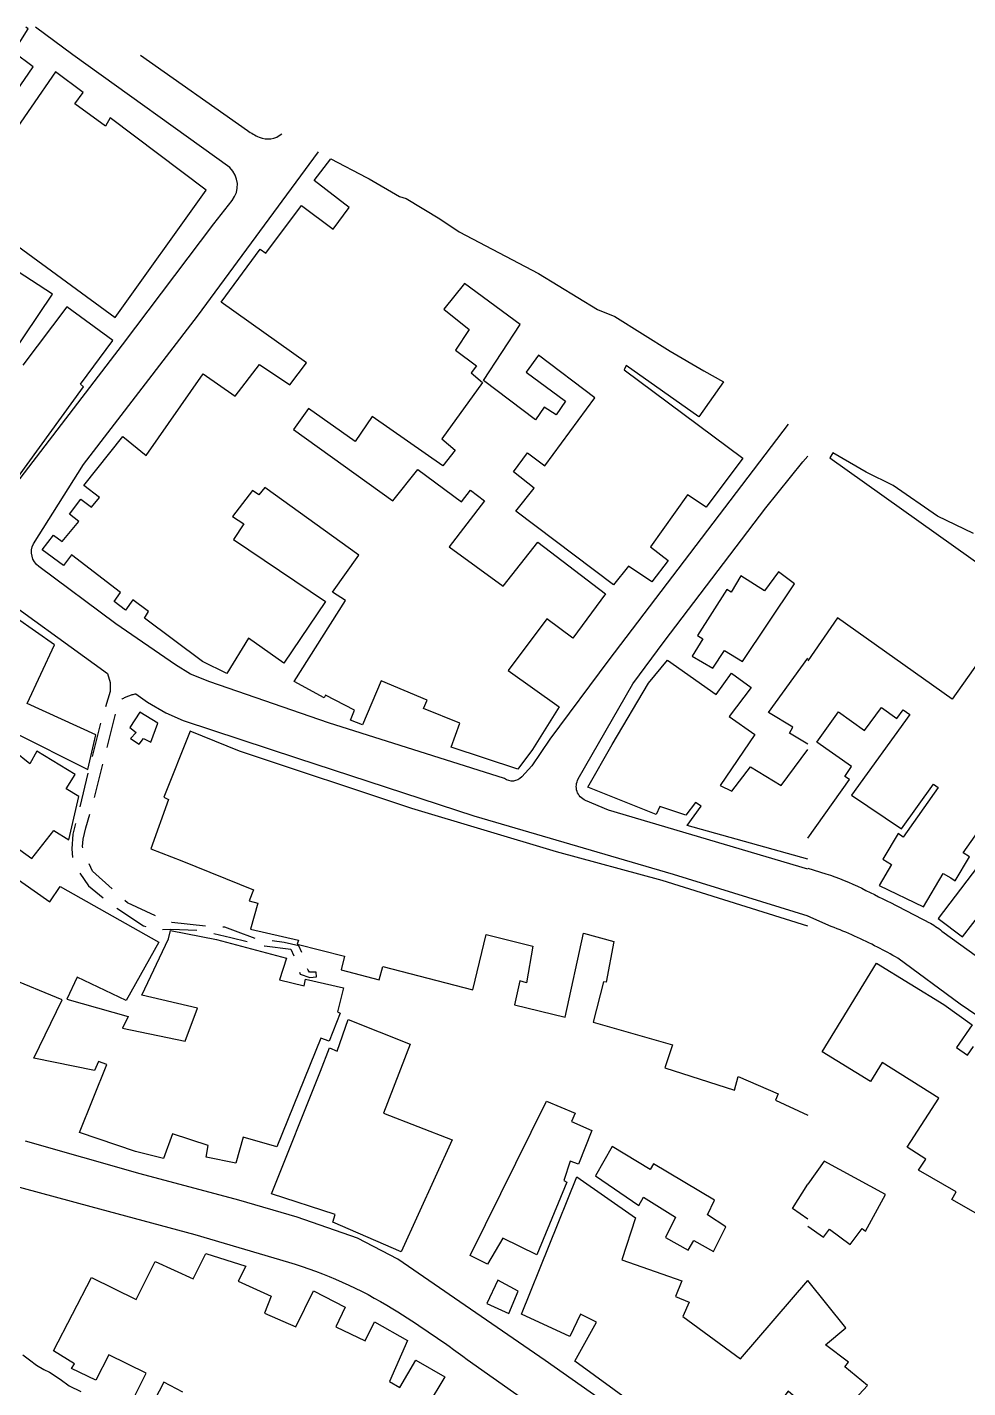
# Model space of a CAD drawing. Header units: metres. Extents: x 320405 to 332543, y 7395686 to 7410003.
# Drawn here: x 320886.7 to 321023.2, y 7409802.5 to 7410000 of the extents above; entities that cross this region are included whole.
import ezdxf

# ---------------------------------------------------------------- set-up
doc = ezdxf.new("R2010")
doc.units = ezdxf.units.M
doc.header["$LTSCALE"] = 10
doc.header["$MEASUREMENT"] = 0
doc.linetypes.add('DASHED', pattern=[0.75, 0.5, -0.25])
for name, color, linetype in [('Edificações', 30, 'Continuous'), ('Hidrografia', 140, 'Continuous'), ('Vias Primárias', 230, 'Continuous'), ('Vias Secundárias', 230, 'DASHED')]:
    doc.layers.add(name, color=color, linetype=linetype)

msp = doc.modelspace()

# ---------------------------------------------------------------- linework, layer by layer
at = {"layer": 'Edificações'}
for points in [[(320875.39, 7409976.61), (320887.53, 7409994.24), (320884.68, 7409996.38), (320886.81, 7409999.75), (320886.48, 7410000)], [(320885.3, 7409968.22), (320899.46, 7409957.85), (320912.67, 7409976.37), (320898.74, 7409986.84), (320898.02, 7409985.65), (320893.61, 7409988.87), (320894.81, 7409990.54), (320890.76, 7409993.51), (320883.73, 7409983.27)], [(320884.19, 7409952.13), (320890.34, 7409961.24), (320883.3, 7409965.85)], [(320882.04, 7409930.18), (320894.87, 7409947.82), (320894.43, 7409948.2), (320899.1, 7409954.51), (320892.43, 7409959.4), (320886.04, 7409950.95)], [(321024.05, 7409926.52), (321018.79, 7409929.04), (321012.35, 7409933.48), (321008.43, 7409935.42), (321003.59, 7409938.24), (321003.16, 7409937.51), (321031.54, 7409917.31)], [(320884.69, 7409897.7), (320895.5, 7409892.25), (320896.64, 7409897.3), (320886.65, 7409901.83), (320890.66, 7409910.37), (320882.32, 7409916.15)], [(321025.63, 7409909.1), (321020.95, 7409902.49), (321004.31, 7409914.26), (321000, 7409908.04)], [(321000, 7409879.24), (320982.48, 7409884.16), (320984.49, 7409886.95), (320983.66, 7409887.5), (320982.29, 7409885.65), (320978.5, 7409886.88), (320977.95, 7409885.72), (320968.05, 7409889.7), (320971.58, 7409895.89), (320976.87, 7409904.82), (320979.63, 7409908.14), (320986.69, 7409903.16), (320988.9, 7409906.25), (320991.77, 7409904.15), (320988.57, 7409899.97), (320992.29, 7409897.34), (320987.25, 7409889.94), (320988.97, 7409889.11), (320991.67, 7409892.63), (320996.09, 7409889.94), (321000, 7409895.19)], [(321000, 7409895.96), (320997.34, 7409897.56), (320997.82, 7409898.39), (320994.28, 7409900.55), (321000, 7409908.41)], [(321000, 7409882.3), (321006.04, 7409890.8), (321005.35, 7409891.27), (321006.33, 7409892.72), (321001.31, 7409896.24), (321004.42, 7409900.62), (321008.21, 7409897.92), (321010.68, 7409901.28), (321012.89, 7409899.65), (321013.8, 7409900.95), (321014.78, 7409900.26), (321006.31, 7409888.56), (321013.59, 7409883.65), (321018.2, 7409890.15), (321018.9, 7409889.65), (321013.84, 7409882.45), (321013.11, 7409882.97), (321010.87, 7409879.26), (321012.15, 7409878.48), (321010.32, 7409875.44), (321016.75, 7409872.33), (321019.64, 7409877.17), (321020.73, 7409876.52), (321021.39, 7409876.13), (321023.45, 7409879.6), (321022.53, 7409880.15), (321026.25, 7409885.43)], [(321000, 7409869.52), (320978.82, 7409876.15), (320963.51, 7409880.32), (320942.51, 7409886.62), (320917.48, 7409894.94), (320910.31, 7409897.83), (320906.51, 7409888.23), (320907.17, 7409887.92), (320904.62, 7409880.73), (320909.14, 7409879), (320919.51, 7409874.81), (320918.91, 7409873.22), (320920.17, 7409872.88), (320919.11, 7409869.1), (320926.05, 7409867.51), (320925.85, 7409866.91), (320932.71, 7409865.18), (320932.24, 7409863.18), (320937.77, 7409861.72), (320938.3, 7409863.65), (320951.37, 7409860.31), (320953.3, 7409868.3), (320960.09, 7409866.63), (320959.16, 7409861.31), (320958.16, 7409861.57), (320957.43, 7409858.11), (320964.76, 7409856.31), (320967.43, 7409868.5), (320971.83, 7409867.3), (320970.7, 7409861.38), (320970.3, 7409861.45), (320968.83, 7409855.58), (320980.35, 7409852.32), (320979.24, 7409848.98), (320989.36, 7409845.72), (320989.89, 7409847.71), (320995.68, 7409845.18), (320995.29, 7409844.25), (321000, 7409842.12)], [(320877.37, 7409886.49), (320887.36, 7409879.37), (320890.55, 7409883.39), (320892.72, 7409882.05), (320894.16, 7409888.34), (320892.31, 7409889.47), (320893.65, 7409891.53), (320888.09, 7409894.93), (320887.06, 7409893.07), (320884.79, 7409894.93)], [(321028.79, 7409883.63), (321018.92, 7409870.63), (321022.44, 7409867.96), (321025.41, 7409871.86)], [(320877.72, 7409881.61), (320889.96, 7409873.05), (320891.46, 7409875.3), (320905.76, 7409867.21), (320901.06, 7409858.75), (320893.92, 7409862.14), (320892.41, 7409858.94), (320901.34, 7409856.41), (320900.5, 7409854.71), (320909.61, 7409852.84), (320911.41, 7409857.61), (320903.33, 7409859.51), (320907.18, 7409867.68), (320907.46, 7409868.9), (320914.14, 7409867.59), (320924.33, 7409864.86), (320923.29, 7409861.73), (320926.89, 7409860.88), (320927.08, 7409861.83), (320932.58, 7409860.59), (320931.73, 7409857.09), (320932.11, 7409856.89), (320930.5, 7409852.82), (320929.28, 7409853.29), (320922.89, 7409837.51), (320918, 7409838.92), (320916.96, 7409835.14), (320912.64, 7409835.99), (320912.92, 7409837.68), (320907.75, 7409839.37), (320906.44, 7409835.8), (320902.39, 7409836.83), (320894.29, 7409839.56), (320898.24, 7409849.44), (320897.02, 7409849.91), (320896.46, 7409848.6), (320887.62, 7409850.38), (320891.76, 7409858.85), (320883.75, 7409862.14)], [(321025.39, 7409827.3), (321020.88, 7409829.84), (321021.52, 7409830.99), (321016.06, 7409834.11), (321017.09, 7409835.72), (321014.41, 7409837.44), (321018.99, 7409844.58), (321010.77, 7409849.76), (321009.07, 7409847), (321002.07, 7409851.3), (321009.97, 7409864.15), (321019.71, 7409858.17), (321023.82, 7409855.2), (321021.55, 7409851.93), (321023.17, 7409850.8), (321024.04, 7409852.06)], [(320999.98, 7409825.99), (321002.25, 7409824.38), (321003.11, 7409825.54), (321006.14, 7409823.31), (321007.86, 7409825.64), (321008.37, 7409825.27), (321011.26, 7409830.56), (321002.37, 7409835.44), (320999.98, 7409832.08)], [(321000, 7409799.59), (320997.15, 7409802.03), (320990.92, 7409793.91), (320983.7, 7409800.05), (320980.44, 7409795.99), (320966.17, 7409806.37), (320969.33, 7409812.05), (320966.99, 7409813.23), (320965.45, 7409809.98), (320958.41, 7409813.23), (320966.44, 7409833.17), (320974.97, 7409827.2), (320972.97, 7409821.12), (320981.68, 7409818.04), (320980.77, 7409815.78), (320982.76, 7409814.96), (320981.86, 7409812.87), (320990.2, 7409806.71), (321000, 7409818.12)], [(321000, 7409826.98), (320997.77, 7409828.54), (321000, 7409832.06)], [(320901.95, 7409800.69), (320903.93, 7409804.65), (320898.51, 7409807.31), (320896.62, 7409803.62), (320893.1, 7409805.33), (320893.53, 7409806.02), (320890.51, 7409807.91), (320896, 7409818.52), (320902.49, 7409815.35), (320905.24, 7409820.86), (320910.78, 7409818.34), (320912.62, 7409822.02), (320918.41, 7409820.18), (320917.31, 7409817.98), (320922.09, 7409815.81), (320921.14, 7409813.38), (320925.65, 7409811.38), (320928.25, 7409816.59), (320932.83, 7409814.24), (320931.47, 7409811.36), (320935.72, 7409809.35), (320937.08, 7409812.12), (320941.86, 7409809.4), (320939.27, 7409803.43), (320940.75, 7409802.56), (320943.1, 7409806.56), (320947.28, 7409804.12), (320944.75, 7409799.86)], [(321000, 7409799.59), (321003.01, 7409796.82), (321008.66, 7409802.84), (321005.34, 7409805.57), (321005.9, 7409806.25), (321002.55, 7409808.74), (321005.5, 7409811.24), (321000, 7409818.12)], [(320909.27, 7409801.9), (320906.51, 7409803.36), (320904.45, 7409799.32)]]:
    msp.add_lwpolyline(points, dxfattribs=at)
for points in [[(320987.75, 7409948.55), (320984.15, 7409943.45), (320973.6, 7409950.89), (320973.31, 7409950.25), (320990.53, 7409937.43), (320985.22, 7409930.34), (320982.53, 7409932.11), (320977.14, 7409924.6), (320979.69, 7409922.61), (320977.35, 7409919.5), (320973.95, 7409921.76), (320971.76, 7409919.07), (320957.58, 7409929.76), (320960.24, 7409933.11), (320957.25, 7409935.46), (320959.31, 7409938.23), (320961.8, 7409936.33), (320969.06, 7409946.21), (320960.88, 7409952.41), (320959.1, 7409949.92), (320964.79, 7409945.73), (320963.44, 7409943.74), (320961.73, 7409944.87), (320960.45, 7409943.02), (320952.91, 7409948.71), (320958.24, 7409956.83), (320950.13, 7409962.8), (320947.14, 7409959.1), (320950.84, 7409956.12), (320948.85, 7409953.13), (320951.91, 7409950.84), (320951.13, 7409949.85), (320952.77, 7409948.43), (320946.86, 7409940.25), (320948.77, 7409938.6), (320947, 7409936.33), (320936.75, 7409943.51), (320934.26, 7409939.88), (320927.49, 7409944.65), (320925.35, 7409941.59), (320939.73, 7409931.27), (320943.36, 7409935.82), (320949.69, 7409931.13), (320951.04, 7409932.83), (320953.04, 7409931.27), (320947.92, 7409924.57), (320955.76, 7409918.88), (320960.81, 7409925.28), (320970.62, 7409917.74), (320965.86, 7409911.33), (320962.09, 7409914.11), (320956.47, 7409906.64), (320963.87, 7409901.36), (320960.03, 7409895.17), (320957.89, 7409892.33), (320948.21, 7409895.53), (320949.49, 7409899.01), (320944.22, 7409901.14), (320944.72, 7409902.35), (320938.03, 7409905.13), (320935.33, 7409898.74), (320933.61, 7409899.45), (320934.18, 7409900.87), (320929.98, 7409903.07), (320929.77, 7409902.65), (320925.43, 7409905.06), (320932.89, 7409916.81), (320930.97, 7409918.01), (320934.82, 7409923.36), (320921.15, 7409933.18), (320920.3, 7409932.12), (320919.38, 7409932.76), (320916.46, 7409928.99), (320918.1, 7409927.92), (320916.6, 7409925.65), (320929.98, 7409916.67), (320923.92, 7409907.7), (320918.8, 7409911.33), (320915.67, 7409906.21), (320912.11, 7409907.92), (320903.71, 7409914.25), (320904.27, 7409915.18), (320901.99, 7409916.88), (320900.93, 7409915.39), (320899.29, 7409916.67), (320900.22, 7409917.95), (320893.1, 7409923.43), (320891.96, 7409921.87), (320888.83, 7409924.14), (320890.47, 7409926.28), (320891.75, 7409925.36), (320894.17, 7409928.28), (320892.82, 7409929.34), (320894.45, 7409931.48), (320896.02, 7409930.34), (320897.15, 7409931.76), (320894.88, 7409933.47), (320900.57, 7409940.6), (320903.92, 7409937.82), (320912.24, 7409949.69), (320916.88, 7409946.44), (320920.37, 7409951.06), (320924.78, 7409948.08), (320927.2, 7409951.27), (320914.82, 7409960.1), (320920.51, 7409967.79), (320921.29, 7409967.22), (320926.49, 7409974.12), (320931.11, 7409970.71), (320933.39, 7409973.83), (320928.34, 7409977.76), (320930.76, 7409980.88), (320935.91, 7409978.19), (320936.31, 7409977.99), (320940.7, 7409975.44), (320941.67, 7409975.12), (320946.57, 7409972.17), (320949.39, 7409970.28), (320960.87, 7409964.27), (320969.46, 7409959.05), (320971.97, 7409958.01), (320980.02, 7409953), (320984.87, 7409950.13)], [(320990.27, 7409920.39), (320988.87, 7409918.01), (320988.22, 7409918.4), (320983.97, 7409911.72), (320984.74, 7409911.23), (320983.2, 7409908.71), (320986.21, 7409906.95), (320987.89, 7409909.54), (320990.48, 7409907.93), (320998.05, 7409919.2), (320995.74, 7409920.95), (320993.71, 7409918.22)], [(320903.03, 7409900.58), (320901.55, 7409898.36), (320902.5, 7409897.62), (320901.65, 7409896.78), (320902.92, 7409895.93), (320903.55, 7409896.78), (320904.61, 7409896.25), (320905.66, 7409898.99)], [(320948.34, 7409838.53), (320940.95, 7409822.25), (320931.03, 7409826.56), (320931.38, 7409827.68), (320922.12, 7409830.67), (320929.23, 7409848.46), (320930.55, 7409851.85), (320931.67, 7409851.38), (320933.26, 7409855.96), (320942.25, 7409852.41), (320938.41, 7409842.38)], [(320968.62, 7409839.87), (320966.69, 7409834.98), (320965.5, 7409835.42), (320964.55, 7409832.63), (320965.02, 7409832.35), (320960.65, 7409821.85), (320955.73, 7409824.26), (320953.5, 7409820.45), (320950.99, 7409821.75), (320962.05, 7409844.15), (320966.23, 7409842.39), (320965.68, 7409841.18)], [(320971.59, 7409837.55), (320969.16, 7409833.3), (320975.47, 7409829.01), (320976.11, 7409830.2), (320980.78, 7409827.27), (320979.32, 7409824.34), (320982.61, 7409822.52), (320983.43, 7409823.89), (320986.27, 7409822.33), (320988.1, 7409825.9), (320985.44, 7409827.64), (320986.45, 7409829.74), (320977.58, 7409835.04), (320977.12, 7409834.22)], [(320954.99, 7409818.13), (320953.41, 7409814.78), (320956.57, 7409813.3), (320957.96, 7409816.55)]]:
    msp.add_lwpolyline(points, close=True, dxfattribs=at)
at = {"layer": 'Hidrografia'}
msp.add_lwpolyline([(320886.03, 7409807.33), (320887.03, 7409806.61), (320888.02, 7409805.79), (320889.11, 7409805.16), (320889.93, 7409804.79), (320891.48, 7409803.78), (320892.75, 7409802.79), (320894.47, 7409801.97)], dxfattribs=at)
at = {"layer": 'Vias Primárias'}
for points in [[(320820.33, 7410000), (320810.35, 7409986.15, 0.297243), (320810.09, 7409980.58), (320847.71, 7409952.68), (320878.39, 7409929.87, 0.340144), (320882.11, 7409929.93), (320900.49, 7409953.92), (320913.75, 7409971.48), (320916.42, 7409974.85, 0.390072), (320916.08, 7409979.62), (320893.29, 7409996.01), (320887.9, 7410000)], [(320903.1, 7409995.95), (320918.65, 7409985.01, 0.049669), (320920.35, 7409984.05, 0.287286), (320923.63, 7409984.53, 5.937414)], [(320997.15, 7409942.37), (320971.12, 7409908.2), (320962.55, 7409896.66), (320959.93, 7409892.79), (320958.45, 7409891.19, -0.382998), (320955.95, 7409890.96), (320930.43, 7409899.05), (320913.2, 7409904.98), (320910.36, 7409906.12), (320908.19, 7409907.48), (320899.53, 7409913.41), (320888.37, 7409921.72, -0.361562), (320887.57, 7409925.02), (320894.86, 7409936.54), (320911.38, 7409958.07), (320928.98, 7409981.92)], [(321000, 7409877.82), (320971.04, 7409886.36), (320967.71, 7409887.76, -0.452874), (320966.67, 7409890.89), (320974.58, 7409904.7), (320979.15, 7409910.84), (320993.88, 7409930.25), (320999.24, 7409936.94), (321000, 7409937.72)], [(320740.42, 7409900.37), (320748.77, 7409897.42), (320763.4, 7409893.12), (320776.31, 7409888.71), (320789.03, 7409883.96), (320797.42, 7409880.09), (320807.96, 7409874.61), (320820.58, 7409867.06), (320832.2, 7409859.21), (320850.3, 7409847.57), (320856.75, 7409843.48), (320864.07, 7409839.72), (320874.07, 7409835.53), (320883.24, 7409832.28), (320895.93, 7409828.84), (320911, 7409824.76), (320924.58, 7409820.76, -0.067227), (320939.76, 7409813.98, -0.021397), (320950.54, 7409806.65), (320967.75, 7409794.5)], [(321000, 7409877.97), (321002.59, 7409877.13, -0.035804), (321007.81, 7409875.02, -0.006592), (321017.53, 7409870.08, -0.048415), (321019.45, 7409868.82), (321025.82, 7409864.2), (321031.16, 7409860.02), (321040.64, 7409853.43, 0.383216), (321045.96, 7409854.1), (321062.25, 7409873.94), (321071.49, 7409886.88)], [(321042.31, 7409844.45), (321022.09, 7409858.22), (321013.06, 7409864.88, 0.008904), (321010.09, 7409866.48, 0.026589), (321003.37, 7409869.5), (321000, 7409870.97)]]:
    msp.add_lwpolyline(points, format="xyb", dxfattribs=at)
for points in [[(320880.53, 7409919.05), (320898.34, 7409906.22)], [(320902.46, 7409903.25), (320904.16, 7409902.02), (320906.8, 7409900.48), (320909.32, 7409899.39), (320925.9, 7409893.9), (320951.52, 7409885.54), (320980.42, 7409877.07), (321000, 7409871.03)], [(320979.3, 7409794.22), (320961.85, 7409806.47), (320950.25, 7409814.49), (320940.49, 7409821.21), (320934.64, 7409824.24), (320925.86, 7409827.27), (320917.41, 7409829.76), (320903.09, 7409833.57), (320886.41, 7409838.33)]]:
    msp.add_lwpolyline(points, dxfattribs=at)
at = {"layer": 'Vias Secundárias', "flags": 128}
msp.add_lwpolyline([(320898.34, 7409906.22), (320898.73, 7409904.91), (320898.73, 7409903.57), (320897.4, 7409899.38), (320893.3, 7409882.86), (320893.14, 7409880.76), (320893.3, 7409879.19), (320894.22, 7409877.36), (320895.59, 7409875.38), (320898.95, 7409872.63), (320903.54, 7409869.57), (320905.53, 7409868.96), (320907.51, 7409869.11), (320911.48, 7409868.96), (320916.22, 7409867.89), (320921.11, 7409866.67), (320924.93, 7409866.21), (320925.7, 7409864.53), (320926.31, 7409862.55), (320927.68, 7409862.09), (320928.69, 7409862.18), (320928.6, 7409862.85), (320927.64, 7409862.85), (320927.44, 7409863.14), (320926.96, 7409864.67), (320926.1, 7409866.69), (320923.99, 7409867.17), (320919.77, 7409867.74), (320916.89, 7409868.8), (320915.35, 7409869.37), (320912.96, 7409869.47), (320907.68, 7409870.04), (320906.34, 7409870.52), (320901.23, 7409872.93), (320896.15, 7409877.53), (320895.09, 7409879.95), (320894.7, 7409881.1), (320894.8, 7409882.15), (320895.18, 7409883.78), (320896.43, 7409888.2), (320899.98, 7409902.22), (320900.46, 7409902.51, -0.092537), (320902.46, 7409903.25, 0.408278)], format="xyb", dxfattribs=at)

doc.saveas('drawing.dxf')
